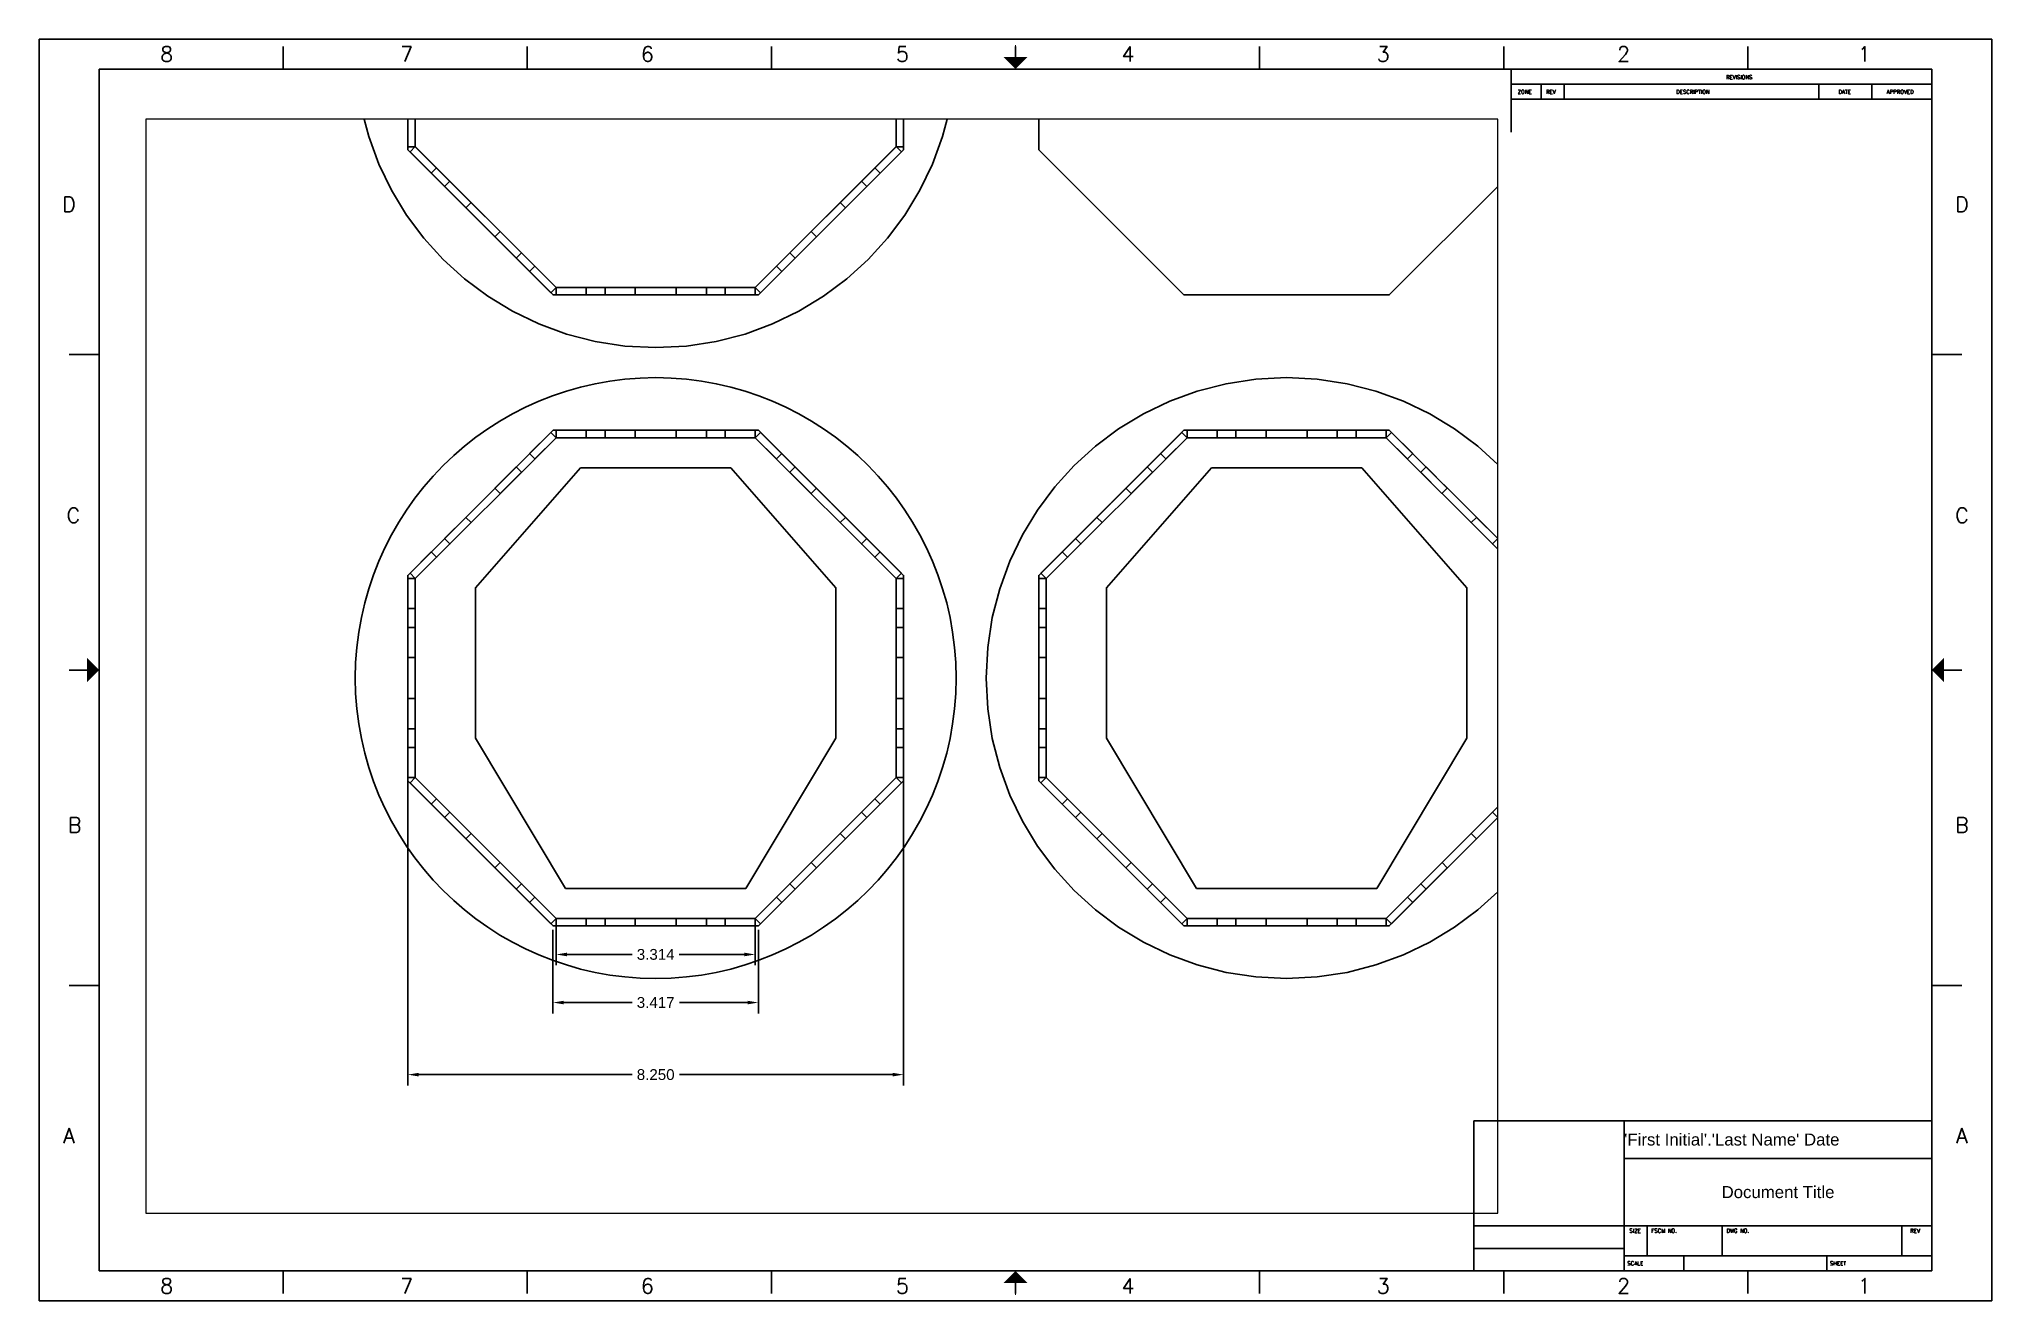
# Paper-space layout 'D-Size Layout' of a CAD drawing. Header units: inches. Extents: x 0 to 32.5, y 0 to 21.
# The model-space entities are those that its viewports show. They can reach past a viewport. Long polylines and large blocks are cut down to what shows.
import ezdxf
from ezdxf.enums import TextEntityAlignment as Align

# ---------------------------------------------------------------- set-up
doc = ezdxf.new("R2010")
doc.units = ezdxf.units.IN
doc.header["$MEASUREMENT"] = 0
for name, color, linetype in [('Text', 5, 'Continuous'), ('Title Block', 7, 'Continuous'), ('Viewport', 5, 'Continuous')]:
    doc.layers.add(name, color=color, linetype=linetype)
doc.styles.add('Roman', font='romans')
doc.styles.get("Standard").update_dxf_attribs({"font": 'arial.ttf'})
doc.dimstyles.get("Standard").update_dxf_attribs({"dimscale": 0, "dimtxt": 0.18, "dimasz": 0.18, "dimexe": 0.18, "dimexo": 0.0625, "dimgap": 0.09, "dimtad": 0, "dimtih": 1, "dimtoh": 1, "dimdec": 3, "dimzin": 0, "dimdsep": 46, "dimtxsty": 'Standard', "dimcen": 0.09, "dimadec": 0, "dimazin": 0, "dimtfac": 1, "dimtdec": 3, "dimtofl": 0, "dimtmove": 0, "dimatfit": 3, "dimfxl": 1, "dimtolj": 1, "dimtzin": 0, "dimarcsym": 0})

# ---------------------------------------------------------------- blocks, each defined once
blk = doc.blocks.new('ANSI D title block')
at = {"layer": 'Title Block'}
for p, q in [((32.5, 21), (0, 21)), ((0, 21), (0, 0)), ((4.062, 20.5), (4.062, 20.875)), ((8.125, 20.5), (8.125, 20.875)), ((12.188, 20.5), (12.188, 20.875)), ((16.25, 20.5), (16.25, 20.875)), ((20.312, 20.5), (20.312, 20.875)), ((24.375, 20.5), (24.375, 20.875)), ((28.438, 20.5), (28.438, 20.875)), ((32.5, 0), (32.5, 21)), ((32.5, 20.5), (32.5, 20.875)), ((31.5, 20.5), (1, 20.5)), ((1, 20.5), (1, 0.5)), ((24.5, 19.453), (24.5, 20.5)), ((31.5, 0.5), (31.5, 20.5)), ((24.5, 20.25), (31.5, 20.25)), ((25, 20), (25, 20.25)), ((25.38, 20), (25.38, 20.25)), ((29.62, 20), (29.62, 20.25)), ((30.5, 20), (30.5, 20.25)), ((24.5, 20), (31.5, 20)), ((0.5, 15.75), (1, 15.75)), ((32, 15.75), (31.5, 15.75)), ((0.5, 10.5), (1, 10.5)), ((31.5, 10.5), (32, 10.5)), ((0.5, 5.25), (1, 5.25)), ((32, 5.25), (31.5, 5.25)), ((23.88, 3), (31.5, 3)), ((23.88, 0.5), (23.88, 3)), ((26.38, 0.5), (26.38, 3)), ((26.38, 2.37), (31.5, 2.37)), ((23.88, 1.25), (31.5, 1.25)), ((26.76, 0.75), (26.76, 1.25)), ((28.01, 0.75), (28.01, 1.25)), ((31, 0.75), (31, 1.25)), ((23.88, 0.875), (26.38, 0.875)), ((26.38, 0.75), (31.5, 0.75)), ((27.37, 0.5), (27.37, 0.75)), ((29.75, 0.5), (29.75, 0.75)), ((1, 0.5), (31.5, 0.5)), ((4.062, 0.5), (4.062, 0.125)), ((8.125, 0.5), (8.125, 0.125)), ((12.188, 0.5), (12.188, 0.125)), ((16.25, 0.125), (16.25, 0.5)), ((20.312, 0.5), (20.312, 0.125)), ((24.375, 0.5), (24.375, 0.125)), ((28.438, 0.5), (28.438, 0.125)), ((32.5, 0.125), (32.5, 0.5)), ((0, 0), (32.5, 0))]:
    blk.add_line(p, q, dxfattribs=at)
at = {"layer": 'Title Block', "const_width": 0.02}
for points in [[(16.25, 20.9), (16.25, 20.7)], [(0.6, 10.5), (0.8, 10.5)], [(0.6, 10.5), (0.6, 10.5)], [(31.9, 10.5), (31.9, 10.5)], [(16.25, 0.1), (16.25, 0.3)]]:
    blk.add_lwpolyline(points, dxfattribs=at)
at = {"layer": 'Title Block'}
for points in [[(16.05, 20.7), (16.45, 20.7), (16.25, 20.5)], [(0.8, 10.3), (0.8, 10.7), (1, 10.5)], [(31.7, 10.3), (31.7, 10.7), (31.5, 10.5)], [(16.05, 0.3), (16.45, 0.3), (16.25, 0.5)]]:
    blk.add_solid(points, dxfattribs=at)
at = {"color": 0, "style": 'Roman', "flags": 8}
for tag, p in [('FNAME', (-0.05, 6)), ('REVDATE', (-0.05, 3)), ('USER', (-0.05, 0))]:
    blk.add_attdef(tag, p, '', height=0.15, rotation=90, dxfattribs=at)
at = {"layer": 'Title Block', "style": 'Roman'}
for s, p in [('8', (2.125, 20.75)), ('7', (6.119, 20.75)), ('6', (10.125, 20.75)), ('5', (14.369, 20.75)), ('4', (18.125, 20.75)), ('3', (22.369, 20.75)), ('2', (26.369, 20.75)), ('1', (30.375, 20.75)), ('D', (0.5, 18.25)), ('D', (32, 18.25)), ('C', (0.571, 13.073)), ('C', (32, 13.073)), ('B', (0.595, 7.919)), ('B', (32, 7.919)), ('A', (0.5, 2.75)), ('A', (32, 2.75)), ('8', (2.125, 0.25)), ('7', (6.119, 0.25)), ('6', (10.125, 0.25)), ('5', (14.369, 0.25)), ('4', (18.125, 0.25)), ('3', (22.369, 0.25)), ('2', (26.369, 0.25)), ('1', (30.375, 0.25))]:
    blk.add_text(s, height=0.25, dxfattribs=at).set_placement(p, align=Align.MIDDLE_CENTER)
for s, p in [('ZONE', (24.609, 20.09)), ('REV', (25.08, 20.09)), ('DESCRIPTION', (27.246, 20.09)), ('REVISIONS', (28.075, 20.332)), ('DATE', (29.948, 20.09)), ('APPROVED', (30.748, 20.09)), ('SIZE', (26.468, 1.136)), ('FSCM NO.', (26.829, 1.136)), ('DWG NO.', (28.081, 1.136)), ('REV', (31.14, 1.136)), ('SCALE', (26.432, 0.593)), ('SHEET', (29.803, 0.593))]:
    blk.add_text(s, height=0.065, dxfattribs=at).set_placement(p)
blk = doc.blocks.new('*D3')
at = {"color": 0, "lineweight": -2, "transparency": 16777216}
for p, q in [((9.7, 20.5), (8.945, 19.779)), ((9.88, 20.5), (9.7, 20.5)), ((5.2, 16.11), (5.2, 16.29)), ((5.11, 16.2), (5.29, 16.2))]:
    blk.add_line(p, q, dxfattribs=at)
at = {"color": 0, "transparency": 16777216}
blk.add_solid([(8.924, 19.8), (8.966, 19.757), (8.815, 19.654)], dxfattribs=at)
at = {"layer": 'Defpoints', "color": 0, "transparency": 16777216}
for p in [(8.815, 19.654), (1.585, 12.746)]:
    blk.add_point(p, dxfattribs=at)
at = {"color": 0, "transparency": 16777216, "insert": (10.441, 20.5), "char_height": 0.18, "attachment_point": 5}
blk.add_mtext('\\A1;∅10.000', dxfattribs=at)
blk = doc.blocks.new('*D4')
at = {"color": 0, "lineweight": -2, "transparency": 16777216}
for p, q in [((3.491, 1.512), (3.491, 0.12)), ((6.909, 1.512), (6.909, 0.12)), ((3.671, 0.3), (4.806, 0.3)), ((6.729, 0.3), (5.594, 0.3))]:
    blk.add_line(p, q, dxfattribs=at)
at = {"color": 0, "transparency": 16777216}
for points in [[(3.671, 0.33), (3.671, 0.27), (3.491, 0.3)], [(6.729, 0.33), (6.729, 0.27), (6.909, 0.3)]]:
    blk.add_solid(points, dxfattribs=at)
at = {"layer": 'Defpoints', "color": 0, "transparency": 16777216}
for p in [(3.491, 1.575), (6.909, 1.575), (6.909, 0.3)]:
    blk.add_point(p, dxfattribs=at)
at = {"color": 0, "transparency": 16777216, "insert": (5.2, 0.3), "char_height": 0.18, "attachment_point": 5}
blk.add_mtext('\\A1;3.417', dxfattribs=at)
blk = doc.blocks.new('*D5')
at = {"color": 0, "lineweight": -2, "transparency": 16777216}
for p, q in [((1.075, 5.637), (1.075, -1.08)), ((9.325, 5.637), (9.325, -1.08)), ((1.255, -0.9), (4.806, -0.9)), ((9.145, -0.9), (5.594, -0.9))]:
    blk.add_line(p, q, dxfattribs=at)
at = {"color": 0, "transparency": 16777216}
for points in [[(1.255, -0.87), (1.255, -0.93), (1.075, -0.9)], [(9.145, -0.87), (9.145, -0.93), (9.325, -0.9)]]:
    blk.add_solid(points, dxfattribs=at)
at = {"layer": 'Defpoints', "color": 0, "transparency": 16777216}
for p in [(1.075, 5.7), (9.325, 5.7), (1.075, -0.9)]:
    blk.add_point(p, dxfattribs=at)
at = {"color": 0, "transparency": 16777216, "insert": (5.2, -0.9), "char_height": 0.18, "attachment_point": 5}
blk.add_mtext('\\A1;8.250', dxfattribs=at)
blk = doc.blocks.new('*D7')
at = {"color": 0, "lineweight": -2, "transparency": 16777216}
for p, q in [((3.543, 1.637), (3.543, 0.92)), ((6.857, 1.637), (6.857, 0.92)), ((3.723, 1.1), (4.807, 1.1)), ((6.677, 1.1), (5.593, 1.1))]:
    blk.add_line(p, q, dxfattribs=at)
at = {"color": 0, "transparency": 16777216}
for points in [[(3.723, 1.13), (3.723, 1.07), (3.543, 1.1)], [(6.677, 1.13), (6.677, 1.07), (6.857, 1.1)]]:
    blk.add_solid(points, dxfattribs=at)
at = {"layer": 'Defpoints', "color": 0, "transparency": 16777216}
for p in [(3.543, 1.7), (6.857, 1.7), (6.857, 1.1)]:
    blk.add_point(p, dxfattribs=at)
at = {"color": 0, "transparency": 16777216, "insert": (5.2, 1.1), "char_height": 0.18, "attachment_point": 5}
blk.add_mtext('\\A1;3.314', dxfattribs=at)

msp = doc.modelspace()

# ---------------------------------------------------------------- linework, layer by layer
for p, q in [((2.2, 7.2), (3.95, 9.2)), ((3.95, 9.2), (6.45, 9.2)), ((6.45, 9.2), (8.2, 7.2)), ((12.7, 7.2), (14.45, 9.2)), ((14.45, 9.2), (16.95, 9.2)), ((16.95, 9.2), (18.7, 7.2)), ((2.2, 4.7), (2.2, 7.2)), ((2.2, 4.7), (2.2, 7.2)), ((2.2, 4.7), (2.2, 7.2)), ((8.2, 4.7), (8.2, 7.2)), ((12.7, 4.7), (12.7, 7.2)), ((12.7, 4.7), (12.7, 7.2)), ((18.7, 4.7), (18.7, 7.2)), ((3.7, 2.2), (2.2, 4.7)), ((8.2, 4.7), (6.7, 2.2)), ((14.2, 2.2), (12.7, 4.7)), ((18.7, 4.7), (17.2, 2.2)), ((3.7, 2.2), (6.7, 2.2)), ((14.2, 2.2), (17.2, 2.2))]:
    msp.add_line(p, q)
for points in [[(3.4914, 20.325), (1.075, 17.9086), (1.075, 14.4914), (3.4914, 12.075), (6.9086, 12.075), (9.325, 14.4914), (9.325, 17.9086), (6.9086, 20.325)], [(6.8569, 12.2), (9.2, 14.5431), (9.2, 17.8569), (6.8569, 20.2), (3.5431, 20.2), (1.2, 17.8569), (1.2, 14.5431), (3.5431, 12.2)], [(6.8569, 12.2), (9.2, 14.5431), (9.2, 17.8569), (6.8569, 20.2), (3.5431, 20.2), (1.2, 17.8569), (1.2, 14.5431), (3.5431, 12.2)], [(13.9914, 20.325), (11.575, 17.9086), (11.575, 14.4914), (13.9914, 12.075), (17.4086, 12.075), (19.825, 14.4914), (19.825, 17.9086), (17.4086, 20.325)], [(1.2, 14.5431), (1.2, 17.8571), (1.075, 17.8571), (1.075, 14.5431)], [(9.325, 14.5431), (9.325, 17.8571), (9.2, 17.8571), (9.2, 14.5431)], [(1.2, 14.5431), (1.2, 15.0431), (1.075, 15.0431), (1.075, 14.5431)], [(9.325, 14.5431), (9.325, 15.0431), (9.2, 15.0431), (9.2, 14.5431)], [(3.5431, 12.2), (1.1998, 14.5434), (1.1114, 14.455), (3.4548, 12.1116)], [(1.1998, 14.5434), (1.5533, 14.1898), (1.465, 14.1014), (1.1114, 14.455)], [(9.2002, 14.5434), (6.8569, 12.2), (6.9452, 12.1116), (9.2886, 14.455)], [(9.2002, 14.5434), (8.8467, 14.1898), (8.935, 14.1014), (9.2886, 14.455)], [(2.1289, 13.6142), (1.7754, 13.9678), (1.687, 13.8794), (2.0405, 13.5258)], [(8.2711, 13.6142), (8.6246, 13.9678), (8.713, 13.8794), (8.3595, 13.5258)], [(2.614, 13.1291), (2.9676, 12.7756), (2.8792, 12.6872), (2.5256, 13.0407)], [(7.786, 13.1291), (7.4324, 12.7756), (7.5208, 12.6872), (7.8744, 13.0407)], [(3.5431, 12.2), (3.1896, 12.5536), (3.1012, 12.4652), (3.4548, 12.1116)], [(6.8569, 12.2), (7.2104, 12.5536), (7.2988, 12.4652), (6.9452, 12.1116)], [(3.5431, 12.075), (6.8571, 12.075), (6.8571, 12.2), (3.5431, 12.2)], [(3.5431, 12.075), (4.0431, 12.075), (4.0431, 12.2), (3.5431, 12.2)], [(4.8571, 12.075), (4.3571, 12.075), (4.3571, 12.2), (4.8571, 12.2)], [(5.5431, 12.075), (6.0431, 12.075), (6.0431, 12.2), (5.5431, 12.2)], [(6.8571, 12.075), (6.3571, 12.075), (6.3571, 12.2), (6.8571, 12.2)], [(3.4914, 9.825), (1.075, 7.4086), (1.075, 3.9914), (3.4914, 1.575), (6.9086, 1.575), (9.325, 3.9914), (9.325, 7.4086), (6.9086, 9.825)], [(3.455, 9.7889), (1.1116, 7.4455), (1.2, 7.3571), (3.5434, 9.7005)], [(3.455, 9.7889), (3.1014, 9.4353), (3.1898, 9.3469), (3.5434, 9.7005)], [(3.5431, 9.7), (6.8571, 9.7), (6.8571, 9.825), (3.5431, 9.825)], [(3.5431, 9.7), (4.0431, 9.7), (4.0431, 9.825), (3.5431, 9.825)], [(4.8571, 9.7), (4.3571, 9.7), (4.3571, 9.825), (4.8571, 9.825)], [(5.5431, 9.7), (6.0431, 9.7), (6.0431, 9.825), (5.5431, 9.825)], [(6.8571, 9.7), (6.3571, 9.7), (6.3571, 9.825), (6.8571, 9.825)], [(9.2884, 7.4455), (6.945, 9.7889), (6.8566, 9.7005), (9.2, 7.3571)], [(6.945, 9.7889), (7.2986, 9.4353), (7.2102, 9.3469), (6.8566, 9.7005)], [(13.9914, 9.825), (11.575, 7.4086), (11.575, 3.9914), (13.9914, 1.575), (17.4086, 1.575), (19.825, 3.9914), (19.825, 7.4086), (17.4086, 9.825)], [(13.955, 9.7889), (11.6116, 7.4455), (11.7, 7.3571), (14.0434, 9.7005)], [(13.955, 9.7889), (13.6014, 9.4353), (13.6898, 9.3469), (14.0434, 9.7005)], [(14.0431, 9.7), (17.3571, 9.7), (17.3571, 9.825), (14.0431, 9.825)], [(14.0431, 9.7), (14.5431, 9.7), (14.5431, 9.825), (14.0431, 9.825)], [(15.3571, 9.7), (14.8571, 9.7), (14.8571, 9.825), (15.3571, 9.825)], [(16.0431, 9.7), (16.5431, 9.7), (16.5431, 9.825), (16.0431, 9.825)], [(17.3571, 9.7), (16.8571, 9.7), (16.8571, 9.825), (17.3571, 9.825)], [(19.7884, 7.4455), (17.445, 9.7889), (17.3566, 9.7005), (19.7, 7.3571)], [(17.445, 9.7889), (17.7986, 9.4353), (17.7102, 9.3469), (17.3566, 9.7005)], [(6.8569, 1.7), (9.2, 4.0431), (9.2, 7.3569), (6.8569, 9.7), (3.5431, 9.7), (1.2, 7.3569), (1.2, 4.0431), (3.5431, 1.7)], [(6.8569, 1.7), (9.2, 4.0431), (9.2, 7.3569), (6.8569, 9.7), (3.5431, 9.7), (1.2, 7.3569), (1.2, 4.0431), (3.5431, 1.7)], [(17.3569, 1.7), (19.7, 4.0431), (19.7, 7.3569), (17.3569, 9.7), (14.0431, 9.7), (11.7, 7.3569), (11.7, 4.0431), (14.0431, 1.7)], [(2.5258, 8.8597), (2.8794, 9.2133), (2.9678, 9.1249), (2.6142, 8.7714)], [(7.8742, 8.8597), (7.5206, 9.2133), (7.4322, 9.1249), (7.7858, 8.7714)], [(13.0258, 8.8597), (13.3794, 9.2133), (13.4678, 9.1249), (13.1142, 8.7714)], [(18.3742, 8.8597), (18.0206, 9.2133), (17.9322, 9.1249), (18.2858, 8.7714)], [(2.0407, 8.3747), (1.6872, 8.0211), (1.7756, 7.9327), (2.1291, 8.2863)], [(8.3593, 8.3747), (8.7128, 8.0211), (8.6244, 7.9327), (8.2709, 8.2863)], [(12.5407, 8.3747), (12.1872, 8.0211), (12.2756, 7.9327), (12.6291, 8.2863)], [(18.8593, 8.3747), (19.2128, 8.0211), (19.1244, 7.9327), (18.7709, 8.2863)], [(1.1116, 7.4455), (1.4652, 7.7991), (1.5536, 7.7107), (1.2, 7.3571)], [(9.2884, 7.4455), (8.9348, 7.7991), (8.8464, 7.7107), (9.2, 7.3571)], [(11.6116, 7.4455), (11.9652, 7.7991), (12.0536, 7.7107), (11.7, 7.3571)], [(1.2, 4.0431), (1.2, 7.3571), (1.075, 7.3571), (1.075, 4.0431)], [(1.2, 7.3571), (1.2, 6.8571), (1.075, 6.8571), (1.075, 7.3571)], [(9.325, 4.0431), (9.325, 7.3571), (9.2, 7.3571), (9.2, 4.0431)], [(9.325, 7.3571), (9.325, 6.8571), (9.2, 6.8571), (9.2, 7.3571)], [(11.7, 4.0431), (11.7, 7.3571), (11.575, 7.3571), (11.575, 4.0431)], [(11.7, 7.3571), (11.7, 6.8571), (11.575, 6.8571), (11.575, 7.3571)], [(1.2, 6.0431), (1.2, 6.5431), (1.075, 6.5431), (1.075, 6.0431)], [(9.325, 6.0431), (9.325, 6.5431), (9.2, 6.5431), (9.2, 6.0431)], [(11.7, 6.0431), (11.7, 6.5431), (11.575, 6.5431), (11.575, 6.0431)], [(1.2, 5.3571), (1.2, 4.8571), (1.075, 4.8571), (1.075, 5.3571)], [(9.325, 5.3571), (9.325, 4.8571), (9.2, 4.8571), (9.2, 5.3571)], [(11.7, 5.3571), (11.7, 4.8571), (11.575, 4.8571), (11.575, 5.3571)], [(1.2, 4.0431), (1.2, 4.5431), (1.075, 4.5431), (1.075, 4.0431)], [(9.325, 4.0431), (9.325, 4.5431), (9.2, 4.5431), (9.2, 4.0431)], [(11.7, 4.0431), (11.7, 4.5431), (11.575, 4.5431), (11.575, 4.0431)], [(3.5431, 1.7), (1.1998, 4.0434), (1.1114, 3.955), (3.4548, 1.6116)], [(1.1998, 4.0434), (1.5533, 3.6898), (1.465, 3.6014), (1.1114, 3.955)], [(9.2002, 4.0434), (6.8569, 1.7), (6.9452, 1.6116), (9.2886, 3.955)], [(9.2002, 4.0434), (8.8467, 3.6898), (8.935, 3.6014), (9.2886, 3.955)], [(14.0431, 1.7), (11.6998, 4.0434), (11.6114, 3.955), (13.9548, 1.6116)], [(11.6998, 4.0434), (12.0533, 3.6898), (11.965, 3.6014), (11.6114, 3.955)], [(19.7002, 4.0434), (17.3569, 1.7), (17.4452, 1.6116), (19.7886, 3.955)], [(2.1289, 3.1142), (1.7754, 3.4678), (1.687, 3.3794), (2.0405, 3.0258)], [(8.2711, 3.1142), (8.6246, 3.4678), (8.713, 3.3794), (8.3595, 3.0258)], [(12.6289, 3.1142), (12.2754, 3.4678), (12.187, 3.3794), (12.5405, 3.0258)], [(18.7711, 3.1142), (19.1246, 3.4678), (19.213, 3.3794), (18.8595, 3.0258)], [(2.614, 2.6291), (2.9676, 2.2756), (2.8792, 2.1872), (2.5256, 2.5407)], [(7.786, 2.6291), (7.4324, 2.2756), (7.5208, 2.1872), (7.8744, 2.5407)], [(13.114, 2.6291), (13.4676, 2.2756), (13.3792, 2.1872), (13.0256, 2.5407)], [(18.286, 2.6291), (17.9324, 2.2756), (18.0208, 2.1872), (18.3744, 2.5407)], [(3.5431, 1.7), (3.1896, 2.0536), (3.1012, 1.9652), (3.4548, 1.6116)], [(6.8569, 1.7), (7.2104, 2.0536), (7.2988, 1.9652), (6.9452, 1.6116)], [(14.0431, 1.7), (13.6896, 2.0536), (13.6012, 1.9652), (13.9548, 1.6116)], [(17.3569, 1.7), (17.7104, 2.0536), (17.7988, 1.9652), (17.4452, 1.6116)], [(3.5431, 1.575), (6.8571, 1.575), (6.8571, 1.7), (3.5431, 1.7)], [(3.5431, 1.575), (4.0431, 1.575), (4.0431, 1.7), (3.5431, 1.7)], [(4.8571, 1.575), (4.3571, 1.575), (4.3571, 1.7), (4.8571, 1.7)], [(5.5431, 1.575), (6.0431, 1.575), (6.0431, 1.7), (5.5431, 1.7)], [(6.8571, 1.575), (6.3571, 1.575), (6.3571, 1.7), (6.8571, 1.7)], [(14.0431, 1.575), (17.3571, 1.575), (17.3571, 1.7), (14.0431, 1.7)], [(14.0431, 1.575), (14.5431, 1.575), (14.5431, 1.7), (14.0431, 1.7)], [(15.3571, 1.575), (14.8571, 1.575), (14.8571, 1.7), (15.3571, 1.7)], [(16.0431, 1.575), (16.5431, 1.575), (16.5431, 1.7), (16.0431, 1.7)], [(17.3571, 1.575), (16.8571, 1.575), (16.8571, 1.7), (17.3571, 1.7)]]:
    msp.add_lwpolyline(points, close=True)
for centre in [(5.2, 16.2), (5.2, 5.7), (15.7, 5.7)]:
    msp.add_circle(centre, 5)

# ---------------------------------------------------------------- dimensions: what is measured, and where the dimension line sits
dim = msp.add_diameter_dim_2p(p1=(1.585, 12.7457), p2=(8.815, 19.6543), dimstyle='Standard', override={"dimscale": 1})
dim.commit()
dim.dimension.update_dxf_attribs({"geometry": '*D3', "text_midpoint": (10.4412, 20.5), "dimtype": 163})
for base, p1, p2, picture, middle in [((1.075, -0.9), (9.325, 5.7), (1.075, 5.7), '*D5', (5.2, -0.9)), ((6.8569, 1.1), (3.5431, 1.7), (6.8569, 1.7), '*D7', (5.2, 1.1)), ((6.9086, 0.3), (3.4914, 1.575), (6.9086, 1.575), '*D4', (5.2, 0.3))]:
    dim = msp.add_linear_dim(base=base, p1=p1, p2=p2, dimstyle='Standard', override={"dimscale": 1})
    dim.commit()
    dim.dimension.update_dxf_attribs({"geometry": picture, "text_midpoint": middle})

psp = doc.layouts.new('D-Size Layout')

# ---------------------------------------------------------------- block references
at = {"layer": 'Title Block'}
psp.add_blockref('ANSI D title block', (0, 0), dxfattribs=at)

# ---------------------------------------------------------------- texts
at = {"layer": 'Text', "char_height": 0.2}
for s, insert, attachment_point in [("'First Initial'.'Last Name' Date", (26.38, 2.685), 4), ('\\pxqc;Document Title', (28.94, 1.81), 5)]:
    psp.add_mtext_dynamic_manual_height_columns(s, width=5.12, gutter_width=1, heights=[0], dxfattribs=dict(at, insert=insert, attachment_point=attachment_point))

# ---------------------------------------------------------------- viewports
at = {"layer": 'Viewport'}
psp.add_viewport(center=(13.026, 10.564), size=(22.497, 18.20451), view_center_point=(7.9641, 5.8981), view_height=18.204508, dxfattribs=at)

doc.saveas('drawing.dxf')
